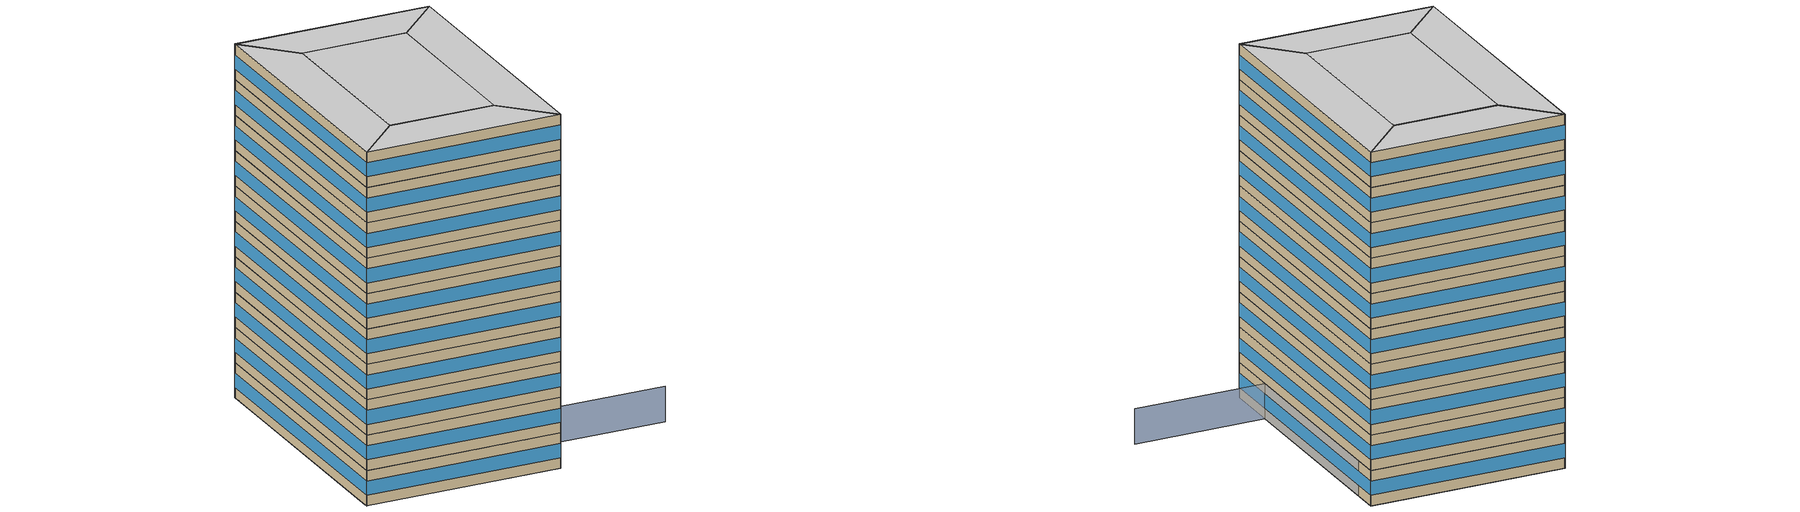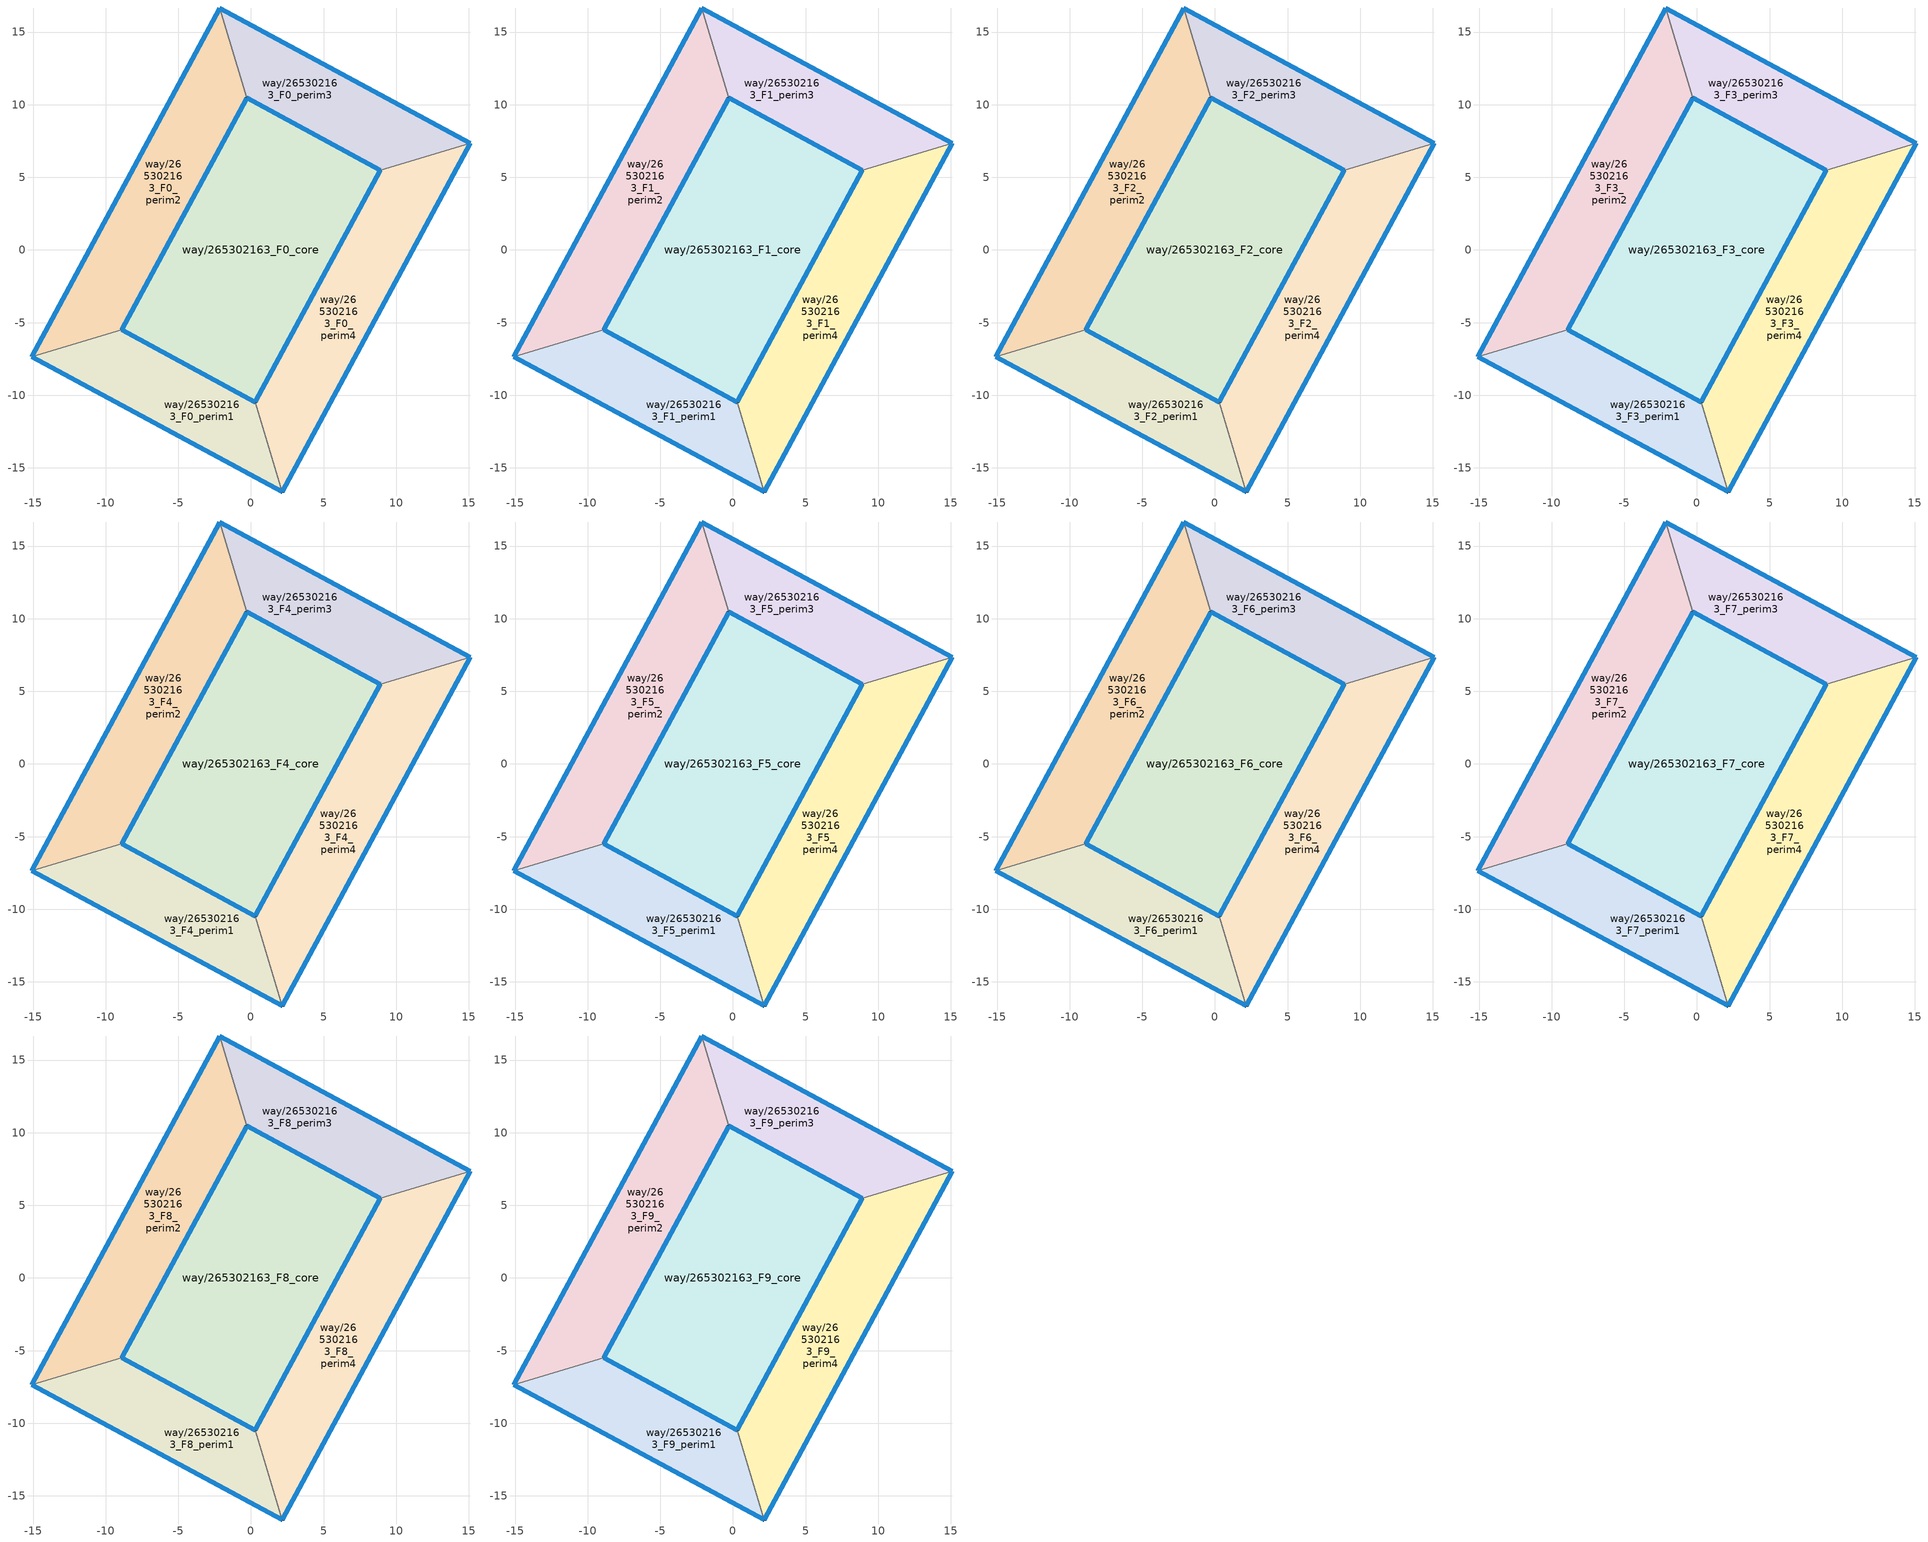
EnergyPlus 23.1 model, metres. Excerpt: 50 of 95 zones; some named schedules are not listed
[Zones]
way/265302163_F0_perim1
 floor ground (Floor_Construction): 2.15,-16.66 0.3,-10.47 -8.91,-5.5 -15.1,-7.35 z0
 wall outside (Wall_Construction): 2.15,-16.66 -15.1,-7.35 / -8.91,-5.5 0.3,-10.47 z0:3.5
 wall to way/265302163_F0_perim4 (Wall_Construction): 0.3,-10.47 2.15,-16.66 z0:3.5
 wall to way/265302163_F0_perim2 (Wall_Construction): -15.1,-7.35 -8.91,-5.5 z0:3.5
 window (Window_Construction): 2.14,-16.65 -15.09,-7.36 / -8.9,-5.5 0.29,-10.46 z1.05:2.45
way/265302163_F0_perim2
 floor ground (Floor_Construction): -8.91,-5.5 -0.3,10.46 -2.15,16.66 -15.1,-7.35 z0
 wall outside (Wall_Construction): -15.1,-7.35 -2.15,16.66 / -0.3,10.46 -8.91,-5.5 z0:3.5
 wall to way/265302163_F0_perim3 (Wall_Construction): -2.15,16.66 -0.3,10.46 z0:3.5
 window (Window_Construction): -15.09,-7.34 -2.16,16.64 / -0.3,10.46 -8.9,-5.49 z1.05:2.45
way/265302163_F0_perim3
 floor ground (Floor_Construction): 15.1,7.35 -2.15,16.66 -0.3,10.46 8.91,5.5 z0
 wall outside (Wall_Construction): -2.15,16.66 15.1,7.35 / 8.91,5.5 -0.3,10.46 z0:3.5
 wall to way/265302163_F0_perim4 (Wall_Construction): 15.1,7.35 8.91,5.5 z0:3.5
 window (Window_Construction): -2.15,16.65 15.09,7.36 / 8.9,5.5 -0.3,10.46 z1.05:2.45
way/265302163_F0_perim4
 floor ground (Floor_Construction): 2.15,-16.66 15.1,7.35 8.91,5.5 0.3,-10.47 z0
 wall outside (Wall_Construction): 15.1,7.35 2.15,-16.66 / 0.3,-10.47 8.91,5.5 z0:3.5
 window (Window_Construction): 15.09,7.34 2.16,-16.64 / 0.3,-10.46 8.9,5.49 z1.05:2.45
way/265302163_F0_core
 floor ground (Floor_Construction): 8.91,5.5 0.3,-10.47 -8.91,-5.5 -0.3,10.46 z0
 wall outside (Wall_Construction): -8.91,-5.5 0.3,-10.47 8.91,5.5 -0.3,10.46 -8.91,-5.5 z0:3.5
 window (Window_Construction): -8.9,-5.5 0.29,-10.46 / 8.9,5.5 -0.3,10.46 / -0.3,10.46 -8.9,-5.49 / 0.3,-10.46 8.9,5.49 z1.05:2.45
way/265302163_F1_perim1
 floor to way/265302163_F0_perim1 (Floor_Construction): 2.15,-16.66 0.3,-10.47 -8.91,-5.5 -15.1,-7.35 z3.5
 wall outside (Wall_Construction): 2.15,-16.66 -15.1,-7.35 / -8.91,-5.5 0.3,-10.47 z3.5:7
 wall to way/265302163_F1_perim4 (Wall_Construction): 0.3,-10.47 2.15,-16.66 z3.5:7
 wall to way/265302163_F1_perim2 (Wall_Construction): -15.1,-7.35 -8.91,-5.5 z3.5:7
 window (Window_Construction): 2.14,-16.65 -15.09,-7.36 / -8.9,-5.5 0.29,-10.46 z4.55:5.95
way/265302163_F1_perim2
 floor to way/265302163_F0_perim2 (Floor_Construction): -8.91,-5.5 -0.3,10.46 -2.15,16.66 -15.1,-7.35 z3.5
 wall outside (Wall_Construction): -15.1,-7.35 -2.15,16.66 / -0.3,10.46 -8.91,-5.5 z3.5:7
 wall to way/265302163_F1_perim3 (Wall_Construction): -2.15,16.66 -0.3,10.46 z3.5:7
 window (Window_Construction): -15.09,-7.34 -2.16,16.64 / -0.3,10.46 -8.9,-5.49 z4.55:5.95
way/265302163_F1_perim3
 floor to way/265302163_F0_perim3 (Floor_Construction): 15.1,7.35 -2.15,16.66 -0.3,10.46 8.91,5.5 z3.5
 wall outside (Wall_Construction): -2.15,16.66 15.1,7.35 / 8.91,5.5 -0.3,10.46 z3.5:7
 wall to way/265302163_F1_perim4 (Wall_Construction): 15.1,7.35 8.91,5.5 z3.5:7
 window (Window_Construction): -2.15,16.65 15.09,7.36 / 8.9,5.5 -0.3,10.46 z4.55:5.95
way/265302163_F1_perim4
 floor to way/265302163_F0_perim4 (Floor_Construction): 2.15,-16.66 15.1,7.35 8.91,5.5 0.3,-10.47 z3.5
 wall outside (Wall_Construction): 15.1,7.35 2.15,-16.66 / 0.3,-10.47 8.91,5.5 z3.5:7
 window (Window_Construction): 15.09,7.34 2.16,-16.64 / 0.3,-10.46 8.9,5.49 z4.55:5.95
way/265302163_F1_core
 floor to way/265302163_F0_core (Floor_Construction): 8.91,5.5 0.3,-10.47 -8.91,-5.5 -0.3,10.46 z3.5
 wall outside (Wall_Construction): -8.91,-5.5 0.3,-10.47 8.91,5.5 -0.3,10.46 -8.91,-5.5 z3.5:7
 window (Window_Construction): -8.9,-5.5 0.29,-10.46 / 8.9,5.5 -0.3,10.46 / -0.3,10.46 -8.9,-5.49 / 0.3,-10.46 8.9,5.49 z4.55:5.95
way/265302163_F2_perim1
 floor to way/265302163_F1_perim1 (Floor_Construction): 2.15,-16.66 0.3,-10.47 -8.91,-5.5 -15.1,-7.35 z7
 wall outside (Wall_Construction): 2.15,-16.66 -15.1,-7.35 / -8.91,-5.5 0.3,-10.47 z7:10.5
 wall to way/265302163_F2_perim4 (Wall_Construction): 0.3,-10.47 2.15,-16.66 z7:10.5
 wall to way/265302163_F2_perim2 (Wall_Construction): -15.1,-7.35 -8.91,-5.5 z7:10.5
 window (Window_Construction): 2.14,-16.65 -15.09,-7.36 / -8.9,-5.5 0.29,-10.46 z8.05:9.45
way/265302163_F2_perim2
 floor to way/265302163_F1_perim2 (Floor_Construction): -8.91,-5.5 -0.3,10.46 -2.15,16.66 -15.1,-7.35 z7
 wall outside (Wall_Construction): -15.1,-7.35 -2.15,16.66 / -0.3,10.46 -8.91,-5.5 z7:10.5
 wall to way/265302163_F2_perim3 (Wall_Construction): -2.15,16.66 -0.3,10.46 z7:10.5
 window (Window_Construction): -15.09,-7.34 -2.16,16.64 / -0.3,10.46 -8.9,-5.49 z8.05:9.45
way/265302163_F2_perim3
 floor to way/265302163_F1_perim3 (Floor_Construction): 15.1,7.35 -2.15,16.66 -0.3,10.46 8.91,5.5 z7
 wall outside (Wall_Construction): -2.15,16.66 15.1,7.35 / 8.91,5.5 -0.3,10.46 z7:10.5
 wall to way/265302163_F2_perim4 (Wall_Construction): 15.1,7.35 8.91,5.5 z7:10.5
 window (Window_Construction): -2.15,16.65 15.09,7.36 / 8.9,5.5 -0.3,10.46 z8.05:9.45
way/265302163_F2_perim4
 floor to way/265302163_F1_perim4 (Floor_Construction): 2.15,-16.66 15.1,7.35 8.91,5.5 0.3,-10.47 z7
 wall outside (Wall_Construction): 15.1,7.35 2.15,-16.66 / 0.3,-10.47 8.91,5.5 z7:10.5
 window (Window_Construction): 15.09,7.34 2.16,-16.64 / 0.3,-10.46 8.9,5.49 z8.05:9.45
way/265302163_F2_core
 floor to way/265302163_F1_core (Floor_Construction): 8.91,5.5 0.3,-10.47 -8.91,-5.5 -0.3,10.46 z7
 wall outside (Wall_Construction): -8.91,-5.5 0.3,-10.47 8.91,5.5 -0.3,10.46 -8.91,-5.5 z7:10.5
 window (Window_Construction): -8.9,-5.5 0.29,-10.46 / 8.9,5.5 -0.3,10.46 / -0.3,10.46 -8.9,-5.49 / 0.3,-10.46 8.9,5.49 z8.05:9.45
way/265302163_F3_perim1
 floor to way/265302163_F2_perim1 (Floor_Construction): 2.15,-16.66 0.3,-10.47 -8.91,-5.5 -15.1,-7.35 z10.5
 wall outside (Wall_Construction): 2.15,-16.66 -15.1,-7.35 / -8.91,-5.5 0.3,-10.47 z10.5:14
 wall to way/265302163_F3_perim4 (Wall_Construction): 0.3,-10.47 2.15,-16.66 z10.5:14
 wall to way/265302163_F3_perim2 (Wall_Construction): -15.1,-7.35 -8.91,-5.5 z10.5:14
 window (Window_Construction): 2.14,-16.65 -15.09,-7.36 / -8.9,-5.5 0.29,-10.46 z11.55:12.95
way/265302163_F3_perim2
 floor to way/265302163_F2_perim2 (Floor_Construction): -8.91,-5.5 -0.3,10.46 -2.15,16.66 -15.1,-7.35 z10.5
 wall outside (Wall_Construction): -15.1,-7.35 -2.15,16.66 / -0.3,10.46 -8.91,-5.5 z10.5:14
 wall to way/265302163_F3_perim3 (Wall_Construction): -2.15,16.66 -0.3,10.46 z10.5:14
 window (Window_Construction): -15.09,-7.34 -2.16,16.64 / -0.3,10.46 -8.9,-5.49 z11.55:12.95
way/265302163_F3_perim3
 floor to way/265302163_F2_perim3 (Floor_Construction): 15.1,7.35 -2.15,16.66 -0.3,10.46 8.91,5.5 z10.5
 wall outside (Wall_Construction): -2.15,16.66 15.1,7.35 / 8.91,5.5 -0.3,10.46 z10.5:14
 wall to way/265302163_F3_perim4 (Wall_Construction): 15.1,7.35 8.91,5.5 z10.5:14
 window (Window_Construction): -2.15,16.65 15.09,7.36 / 8.9,5.5 -0.3,10.46 z11.55:12.95
way/265302163_F3_perim4
 floor to way/265302163_F2_perim4 (Floor_Construction): 2.15,-16.66 15.1,7.35 8.91,5.5 0.3,-10.47 z10.5
 wall outside (Wall_Construction): 15.1,7.35 2.15,-16.66 / 0.3,-10.47 8.91,5.5 z10.5:14
 window (Window_Construction): 15.09,7.34 2.16,-16.64 / 0.3,-10.46 8.9,5.49 z11.55:12.95
way/265302163_F3_core
 floor to way/265302163_F2_core (Floor_Construction): 8.91,5.5 0.3,-10.47 -8.91,-5.5 -0.3,10.46 z10.5
 wall outside (Wall_Construction): -8.91,-5.5 0.3,-10.47 8.91,5.5 -0.3,10.46 -8.91,-5.5 z10.5:14
 window (Window_Construction): -8.9,-5.5 0.29,-10.46 / 8.9,5.5 -0.3,10.46 / -0.3,10.46 -8.9,-5.49 / 0.3,-10.46 8.9,5.49 z11.55:12.95
way/265302163_F4_perim1
 floor to way/265302163_F3_perim1 (Floor_Construction): 2.15,-16.66 0.3,-10.47 -8.91,-5.5 -15.1,-7.35 z14
 wall outside (Wall_Construction): 2.15,-16.66 -15.1,-7.35 / -8.91,-5.5 0.3,-10.47 z14:17.5
 wall to way/265302163_F4_perim4 (Wall_Construction): 0.3,-10.47 2.15,-16.66 z14:17.5
 wall to way/265302163_F4_perim2 (Wall_Construction): -15.1,-7.35 -8.91,-5.5 z14:17.5
 window (Window_Construction): 2.14,-16.65 -15.09,-7.36 / -8.9,-5.5 0.29,-10.46 z15.05:16.45
way/265302163_F4_perim2
 floor to way/265302163_F3_perim2 (Floor_Construction): -8.91,-5.5 -0.3,10.46 -2.15,16.66 -15.1,-7.35 z14
 wall outside (Wall_Construction): -15.1,-7.35 -2.15,16.66 / -0.3,10.46 -8.91,-5.5 z14:17.5
 wall to way/265302163_F4_perim3 (Wall_Construction): -2.15,16.66 -0.3,10.46 z14:17.5
 window (Window_Construction): -15.09,-7.34 -2.16,16.64 / -0.3,10.46 -8.9,-5.49 z15.05:16.45
way/265302163_F4_perim3
 floor to way/265302163_F3_perim3 (Floor_Construction): 15.1,7.35 -2.15,16.66 -0.3,10.46 8.91,5.5 z14
 wall outside (Wall_Construction): -2.15,16.66 15.1,7.35 / 8.91,5.5 -0.3,10.46 z14:17.5
 wall to way/265302163_F4_perim4 (Wall_Construction): 15.1,7.35 8.91,5.5 z14:17.5
 window (Window_Construction): -2.15,16.65 15.09,7.36 / 8.9,5.5 -0.3,10.46 z15.05:16.45
way/265302163_F4_perim4
 floor to way/265302163_F3_perim4 (Floor_Construction): 2.15,-16.66 15.1,7.35 8.91,5.5 0.3,-10.47 z14
 wall outside (Wall_Construction): 15.1,7.35 2.15,-16.66 / 0.3,-10.47 8.91,5.5 z14:17.5
 window (Window_Construction): 15.09,7.34 2.16,-16.64 / 0.3,-10.46 8.9,5.49 z15.05:16.45
way/265302163_F4_core
 floor to way/265302163_F3_core (Floor_Construction): 8.91,5.5 0.3,-10.47 -8.91,-5.5 -0.3,10.46 z14
 wall outside (Wall_Construction): -8.91,-5.5 0.3,-10.47 8.91,5.5 -0.3,10.46 -8.91,-5.5 z14:17.5
 window (Window_Construction): -8.9,-5.5 0.29,-10.46 / 8.9,5.5 -0.3,10.46 / -0.3,10.46 -8.9,-5.49 / 0.3,-10.46 8.9,5.49 z15.05:16.45
way/265302163_F5_perim1
 floor to way/265302163_F4_perim1 (Floor_Construction): 2.15,-16.66 0.3,-10.47 -8.91,-5.5 -15.1,-7.35 z17.5
 wall outside (Wall_Construction): 2.15,-16.66 -15.1,-7.35 / -8.91,-5.5 0.3,-10.47 z17.5:21
 wall to way/265302163_F5_perim4 (Wall_Construction): 0.3,-10.47 2.15,-16.66 z17.5:21
 wall to way/265302163_F5_perim2 (Wall_Construction): -15.1,-7.35 -8.91,-5.5 z17.5:21
 window (Window_Construction): 2.14,-16.65 -15.09,-7.36 / -8.9,-5.5 0.29,-10.46 z18.55:19.95
way/265302163_F5_perim2
 floor to way/265302163_F4_perim2 (Floor_Construction): -8.91,-5.5 -0.3,10.46 -2.15,16.66 -15.1,-7.35 z17.5
 wall outside (Wall_Construction): -15.1,-7.35 -2.15,16.66 / -0.3,10.46 -8.91,-5.5 z17.5:21
 wall to way/265302163_F5_perim3 (Wall_Construction): -2.15,16.66 -0.3,10.46 z17.5:21
 window (Window_Construction): -15.09,-7.34 -2.16,16.64 / -0.3,10.46 -8.9,-5.49 z18.55:19.95
way/265302163_F5_perim3
 floor to way/265302163_F4_perim3 (Floor_Construction): 15.1,7.35 -2.15,16.66 -0.3,10.46 8.91,5.5 z17.5
 wall outside (Wall_Construction): -2.15,16.66 15.1,7.35 / 8.91,5.5 -0.3,10.46 z17.5:21
 wall to way/265302163_F5_perim4 (Wall_Construction): 15.1,7.35 8.91,5.5 z17.5:21
 window (Window_Construction): -2.15,16.65 15.09,7.36 / 8.9,5.5 -0.3,10.46 z18.55:19.95
way/265302163_F5_perim4
 floor to way/265302163_F4_perim4 (Floor_Construction): 2.15,-16.66 15.1,7.35 8.91,5.5 0.3,-10.47 z17.5
 wall outside (Wall_Construction): 15.1,7.35 2.15,-16.66 / 0.3,-10.47 8.91,5.5 z17.5:21
 window (Window_Construction): 15.09,7.34 2.16,-16.64 / 0.3,-10.46 8.9,5.49 z18.55:19.95
way/265302163_F5_core
 floor to way/265302163_F4_core (Floor_Construction): 8.91,5.5 0.3,-10.47 -8.91,-5.5 -0.3,10.46 z17.5
 wall outside (Wall_Construction): -8.91,-5.5 0.3,-10.47 8.91,5.5 -0.3,10.46 -8.91,-5.5 z17.5:21
 window (Window_Construction): -8.9,-5.5 0.29,-10.46 / 8.9,5.5 -0.3,10.46 / -0.3,10.46 -8.9,-5.49 / 0.3,-10.46 8.9,5.49 z18.55:19.95
way/265302163_F6_perim1
 floor to way/265302163_F5_perim1 (Floor_Construction): 2.15,-16.66 0.3,-10.47 -8.91,-5.5 -15.1,-7.35 z21
 wall outside (Wall_Construction): 2.15,-16.66 -15.1,-7.35 / -8.91,-5.5 0.3,-10.47 z21:24.5
 wall to way/265302163_F6_perim4 (Wall_Construction): 0.3,-10.47 2.15,-16.66 z21:24.5
 wall to way/265302163_F6_perim2 (Wall_Construction): -15.1,-7.35 -8.91,-5.5 z21:24.5
 window (Window_Construction): 2.14,-16.65 -15.09,-7.36 / -8.9,-5.5 0.29,-10.46 z22.05:23.45
way/265302163_F6_perim2
 floor to way/265302163_F5_perim2 (Floor_Construction): -8.91,-5.5 -0.3,10.46 -2.15,16.66 -15.1,-7.35 z21
 wall outside (Wall_Construction): -15.1,-7.35 -2.15,16.66 / -0.3,10.46 -8.91,-5.5 z21:24.5
 wall to way/265302163_F6_perim3 (Wall_Construction): -2.15,16.66 -0.3,10.46 z21:24.5
 window (Window_Construction): -15.09,-7.34 -2.16,16.64 / -0.3,10.46 -8.9,-5.49 z22.05:23.45
way/265302163_F6_perim3
 floor to way/265302163_F5_perim3 (Floor_Construction): 15.1,7.35 -2.15,16.66 -0.3,10.46 8.91,5.5 z21
 wall outside (Wall_Construction): -2.15,16.66 15.1,7.35 / 8.91,5.5 -0.3,10.46 z21:24.5
 wall to way/265302163_F6_perim4 (Wall_Construction): 15.1,7.35 8.91,5.5 z21:24.5
 window (Window_Construction): -2.15,16.65 15.09,7.36 / 8.9,5.5 -0.3,10.46 z22.05:23.45
way/265302163_F6_perim4
 floor to way/265302163_F5_perim4 (Floor_Construction): 2.15,-16.66 15.1,7.35 8.91,5.5 0.3,-10.47 z21
 wall outside (Wall_Construction): 15.1,7.35 2.15,-16.66 / 0.3,-10.47 8.91,5.5 z21:24.5
 window (Window_Construction): 15.09,7.34 2.16,-16.64 / 0.3,-10.46 8.9,5.49 z22.05:23.45
way/265302163_F6_core
 floor to way/265302163_F5_core (Floor_Construction): 8.91,5.5 0.3,-10.47 -8.91,-5.5 -0.3,10.46 z21
 wall outside (Wall_Construction): -8.91,-5.5 0.3,-10.47 8.91,5.5 -0.3,10.46 -8.91,-5.5 z21:24.5
 window (Window_Construction): -8.9,-5.5 0.29,-10.46 / 8.9,5.5 -0.3,10.46 / -0.3,10.46 -8.9,-5.49 / 0.3,-10.46 8.9,5.49 z22.05:23.45
way/265302163_F7_perim1
 floor to way/265302163_F6_perim1 (Floor_Construction): 2.15,-16.66 0.3,-10.47 -8.91,-5.5 -15.1,-7.35 z24.5
 wall outside (Wall_Construction): 2.15,-16.66 -15.1,-7.35 / -8.91,-5.5 0.3,-10.47 z24.5:28
 wall to way/265302163_F7_perim4 (Wall_Construction): 0.3,-10.47 2.15,-16.66 z24.5:28
 wall to way/265302163_F7_perim2 (Wall_Construction): -15.1,-7.35 -8.91,-5.5 z24.5:28
 window (Window_Construction): 2.14,-16.65 -15.09,-7.36 / -8.9,-5.5 0.29,-10.46 z25.55:26.95
way/265302163_F7_perim2
 floor to way/265302163_F6_perim2 (Floor_Construction): -8.91,-5.5 -0.3,10.46 -2.15,16.66 -15.1,-7.35 z24.5
 wall outside (Wall_Construction): -15.1,-7.35 -2.15,16.66 / -0.3,10.46 -8.91,-5.5 z24.5:28
 wall to way/265302163_F7_perim3 (Wall_Construction): -2.15,16.66 -0.3,10.46 z24.5:28
 window (Window_Construction): -15.09,-7.34 -2.16,16.64 / -0.3,10.46 -8.9,-5.49 z25.55:26.95
way/265302163_F7_perim3
 floor to way/265302163_F6_perim3 (Floor_Construction): 15.1,7.35 -2.15,16.66 -0.3,10.46 8.91,5.5 z24.5
 wall outside (Wall_Construction): -2.15,16.66 15.1,7.35 / 8.91,5.5 -0.3,10.46 z24.5:28
 wall to way/265302163_F7_perim4 (Wall_Construction): 15.1,7.35 8.91,5.5 z24.5:28
 window (Window_Construction): -2.15,16.65 15.09,7.36 / 8.9,5.5 -0.3,10.46 z25.55:26.95
way/265302163_F7_perim4
 floor to way/265302163_F6_perim4 (Floor_Construction): 2.15,-16.66 15.1,7.35 8.91,5.5 0.3,-10.47 z24.5
 wall outside (Wall_Construction): 15.1,7.35 2.15,-16.66 / 0.3,-10.47 8.91,5.5 z24.5:28
 window (Window_Construction): 15.09,7.34 2.16,-16.64 / 0.3,-10.46 8.9,5.49 z25.55:26.95
way/265302163_F7_core
 floor to way/265302163_F6_core (Floor_Construction): 8.91,5.5 0.3,-10.47 -8.91,-5.5 -0.3,10.46 z24.5
 wall outside (Wall_Construction): -8.91,-5.5 0.3,-10.47 8.91,5.5 -0.3,10.46 -8.91,-5.5 z24.5:28
 window (Window_Construction): -8.9,-5.5 0.29,-10.46 / 8.9,5.5 -0.3,10.46 / -0.3,10.46 -8.9,-5.49 / 0.3,-10.46 8.9,5.49 z25.55:26.95
way/265302163_F8_perim1
 floor to way/265302163_F7_perim1 (Floor_Construction): 2.15,-16.66 0.3,-10.47 -8.91,-5.5 -15.1,-7.35 z28
 wall outside (Wall_Construction): 2.15,-16.66 -15.1,-7.35 / -8.91,-5.5 0.3,-10.47 z28:31.5
 wall to way/265302163_F8_perim4 (Wall_Construction): 0.3,-10.47 2.15,-16.66 z28:31.5
 wall to way/265302163_F8_perim2 (Wall_Construction): -15.1,-7.35 -8.91,-5.5 z28:31.5
 window (Window_Construction): 2.14,-16.65 -15.09,-7.36 / -8.9,-5.5 0.29,-10.46 z29.05:30.45
way/265302163_F8_perim2
 floor to way/265302163_F7_perim2 (Floor_Construction): -8.91,-5.5 -0.3,10.46 -2.15,16.66 -15.1,-7.35 z28
 wall outside (Wall_Construction): -15.1,-7.35 -2.15,16.66 / -0.3,10.46 -8.91,-5.5 z28:31.5
 wall to way/265302163_F8_perim3 (Wall_Construction): -2.15,16.66 -0.3,10.46 z28:31.5
 window (Window_Construction): -15.09,-7.34 -2.16,16.64 / -0.3,10.46 -8.9,-5.49 z29.05:30.45
way/265302163_F8_perim3
 floor to way/265302163_F7_perim3 (Floor_Construction): 15.1,7.35 -2.15,16.66 -0.3,10.46 8.91,5.5 z28
 wall outside (Wall_Construction): -2.15,16.66 15.1,7.35 / 8.91,5.5 -0.3,10.46 z28:31.5
 wall to way/265302163_F8_perim4 (Wall_Construction): 15.1,7.35 8.91,5.5 z28:31.5
 window (Window_Construction): -2.15,16.65 15.09,7.36 / 8.9,5.5 -0.3,10.46 z29.05:30.45
way/265302163_F8_perim4
 floor to way/265302163_F7_perim4 (Floor_Construction): 2.15,-16.66 15.1,7.35 8.91,5.5 0.3,-10.47 z28
 wall outside (Wall_Construction): 15.1,7.35 2.15,-16.66 / 0.3,-10.47 8.91,5.5 z28:31.5
 window (Window_Construction): 15.09,7.34 2.16,-16.64 / 0.3,-10.46 8.9,5.49 z29.05:30.45
way/265302163_F8_core
 floor to way/265302163_F7_core (Floor_Construction): 8.91,5.5 0.3,-10.47 -8.91,-5.5 -0.3,10.46 z28
 wall outside (Wall_Construction): -8.91,-5.5 0.3,-10.47 8.91,5.5 -0.3,10.46 -8.91,-5.5 z28:31.5
 window (Window_Construction): -8.9,-5.5 0.29,-10.46 / 8.9,5.5 -0.3,10.46 / -0.3,10.46 -8.9,-5.49 / 0.3,-10.46 8.9,5.49 z29.05:30.45
way/265302163_F9_perim1
 floor to way/265302163_F8_perim1 (Floor_Construction): 2.15,-16.66 0.3,-10.47 -8.91,-5.5 -15.1,-7.35 z31.5
 wall outside (Wall_Construction): 2.15,-16.66 -15.1,-7.35 / -8.91,-5.5 0.3,-10.47 z31.5:35
 wall to way/265302163_F9_perim4 (Wall_Construction): 0.3,-10.47 2.15,-16.66 z31.5:35
 wall to way/265302163_F9_perim2 (Wall_Construction): -15.1,-7.35 -8.91,-5.5 z31.5:35
 window (Window_Construction): 2.14,-16.65 -15.09,-7.36 / -8.9,-5.5 0.29,-10.46 z32.55:33.95
 ceiling to way/265302163_F10_perim1 (Floor_Construction): 0.3,-10.47 2.15,-16.66 -15.1,-7.35 -8.91,-5.5 z35
way/265302163_F9_perim2
 floor to way/265302163_F8_perim2 (Floor_Construction): -8.91,-5.5 -0.3,10.46 -2.15,16.66 -15.1,-7.35 z31.5
 wall outside (Wall_Construction): -15.1,-7.35 -2.15,16.66 / -0.3,10.46 -8.91,-5.5 z31.5:35
 wall to way/265302163_F9_perim3 (Wall_Construction): -2.15,16.66 -0.3,10.46 z31.5:35
 window (Window_Construction): -15.09,-7.34 -2.16,16.64 / -0.3,10.46 -8.9,-5.49 z32.55:33.95
 ceiling to way/265302163_F10_perim2 (Floor_Construction): -2.15,16.66 -0.3,10.46 -8.91,-5.5 -15.1,-7.35 z35
way/265302163_F9_perim3
 floor to way/265302163_F8_perim3 (Floor_Construction): 15.1,7.35 -2.15,16.66 -0.3,10.46 8.91,5.5 z31.5
 wall outside (Wall_Construction): -2.15,16.66 15.1,7.35 / 8.91,5.5 -0.3,10.46 z31.5:35
 wall to way/265302163_F9_perim4 (Wall_Construction): 15.1,7.35 8.91,5.5 z31.5:35
 window (Window_Construction): -2.15,16.65 15.09,7.36 / 8.9,5.5 -0.3,10.46 z32.55:33.95
 ceiling to way/265302163_F10_perim3 (Floor_Construction): 15.1,7.35 8.91,5.5 -0.3,10.46 -2.15,16.66 z35
way/265302163_F9_perim4
 floor to way/265302163_F8_perim4 (Floor_Construction): 2.15,-16.66 15.1,7.35 8.91,5.5 0.3,-10.47 z31.5
 wall outside (Wall_Construction): 15.1,7.35 2.15,-16.66 / 0.3,-10.47 8.91,5.5 z31.5:35
 window (Window_Construction): 15.09,7.34 2.16,-16.64 / 0.3,-10.46 8.9,5.49 z32.55:33.95
 ceiling to way/265302163_F10_perim4 (Floor_Construction): 15.1,7.35 2.15,-16.66 0.3,-10.47 8.91,5.5 z35
way/265302163_F9_core
 floor to way/265302163_F8_core (Floor_Construction): 8.91,5.5 0.3,-10.47 -8.91,-5.5 -0.3,10.46 z31.5
 wall outside (Wall_Construction): -8.91,-5.5 0.3,-10.47 8.91,5.5 -0.3,10.46 -8.91,-5.5 z31.5:35
 window (Window_Construction): -8.9,-5.5 0.29,-10.46 / 8.9,5.5 -0.3,10.46 / -0.3,10.46 -8.9,-5.49 / 0.3,-10.46 8.9,5.49 z32.55:33.95
 ceiling to way/265302163_F10_core (Floor_Construction): 0.3,-10.47 8.91,5.5 -0.3,10.46 -8.91,-5.5 z35
shading: 16.22,-18.16 4.69,-11.94 / 4.69,-11.94 13.89,5.11 z0:3.5; -2.58,15.86 -14.98,-7.14 z0:18.5
[Building]
OpenUBEM_Building: North Axis=0; Terrain=City; Solar Distribution=FullExterior
[Site:Location]
New.York-Central.Park.Obs-Belvedere.Castle: Latitude=40.77889; Longitude=-73.9692; Time Zone=-5; Elevation=48
[SizingPeriod:WeatherFileDays]
AnnualSizingPeriod: Begin Month=1; Begin Day of Month=1; End Month=12; End Day of Month=31; Day of Week for Start Day=Monday; Use Weather File Daylight Saving Period=No; Use Weather File Rain and Snow Indicators=No
[SITE:WATERMAINSTEMPERATURE]
Calculation Method=CorrelationFromWeatherFile
[MATERIAL:NOMASS] Roughness=MediumRough; Thermal Absorptance=0.9; Solar Absorptance=0.7; Visible Absorptance=0.7
Name | Thermal Resistance
Wall_Assembly | 1.69205
Floor_Assembly | 3.08642
[WINDOWMATERIAL:SIMPLEGLAZINGSYSTEM]
Window_Material: UFactor=2.044; Solar Heat Gain Coefficient=0.36; Visible Transmittance=0.6
[CONSTRUCTION]
Wall_Construction: Wall_Assembly
Floor_Construction: Floor_Assembly
Window_Construction: Window_Material
[ZONE] Type=1; Multiplier=1; Ceiling Height=autocalculate; Volume=autocalculate; Floor Area=autocalculate; Part of Total Floor Area=Yes
way/265302163_F0_perim1; way/265302163_F1_perim1; way/265302163_F2_perim1; way/265302163_F3_perim1; way/265302163_F4_perim1; way/265302163_F5_perim1; way/265302163_F6_perim1; way/265302163_F7_perim1; way/265302163_F8_perim1; way/265302163_F9_perim1; way/265302163_F0_perim2; way/265302163_F1_perim2; way/265302163_F2_perim2; way/265302163_F3_perim2; way/265302163_F4_perim2; way/265302163_F5_perim2; way/265302163_F6_perim2; way/265302163_F7_perim2; way/265302163_F8_perim2; way/265302163_F9_perim2; way/265302163_F0_perim3; way/265302163_F1_perim3; way/265302163_F2_perim3; way/265302163_F3_perim3; way/265302163_F4_perim3; way/265302163_F5_perim3; way/265302163_F6_perim3; way/265302163_F7_perim3; way/265302163_F8_perim3; way/265302163_F9_perim3; way/265302163_F0_perim4; way/265302163_F1_perim4; way/265302163_F2_perim4; way/265302163_F3_perim4; way/265302163_F4_perim4; way/265302163_F5_perim4; way/265302163_F6_perim4; way/265302163_F7_perim4; way/265302163_F8_perim4; way/265302163_F9_perim4; way/265302163_F0_core; way/265302163_F1_core; way/265302163_F2_core; way/265302163_F3_core; way/265302163_F4_core; way/265302163_F5_core; way/265302163_F6_core; way/265302163_F7_core; way/265302163_F8_core; way/265302163_F9_core
[PEOPLE] Number of People Schedule=Occupancy_Schedule_LargeOffice; Number of People Calculation Method=People/Area; People per Floor Area=0.0538213; Fraction Radiant=0.3; Sensible Heat Fraction=autocalculate; Activity Level Schedule=Activity_Level; Carbon Dioxide Generation Rate=3.82e-08; Enable ASHRAE 55 Comfort Warnings=No; Mean Radiant Temperature Calculation Type=ZoneAveraged; Clothing Insulation Calculation Method=ClothingInsulationSchedule; Cold Stress Temperature Threshold=15.56; Heat Stress Temperature Threshold=30
Name | Zone or ZoneList or Space or SpaceList
People_way/265302163_F0_core | way/265302163_F0_core
People_way/265302163_F1_core | way/265302163_F1_core
People_way/265302163_F2_core | way/265302163_F2_core
People_way/265302163_F3_core | way/265302163_F3_core
People_way/265302163_F4_core | way/265302163_F4_core
People_way/265302163_F5_core | way/265302163_F5_core
People_way/265302163_F6_core | way/265302163_F6_core
People_way/265302163_F7_core | way/265302163_F7_core
People_way/265302163_F8_core | way/265302163_F8_core
People_way/265302163_F9_core | way/265302163_F9_core
People_way/265302163_F0_perim1 | way/265302163_F0_perim1
People_way/265302163_F1_perim1 | way/265302163_F1_perim1
People_way/265302163_F2_perim1 | way/265302163_F2_perim1
People_way/265302163_F3_perim1 | way/265302163_F3_perim1
People_way/265302163_F4_perim1 | way/265302163_F4_perim1
People_way/265302163_F5_perim1 | way/265302163_F5_perim1
People_way/265302163_F6_perim1 | way/265302163_F6_perim1
People_way/265302163_F7_perim1 | way/265302163_F7_perim1
People_way/265302163_F8_perim1 | way/265302163_F8_perim1
People_way/265302163_F9_perim1 | way/265302163_F9_perim1
People_way/265302163_F0_perim2 | way/265302163_F0_perim2
People_way/265302163_F1_perim2 | way/265302163_F1_perim2
People_way/265302163_F2_perim2 | way/265302163_F2_perim2
People_way/265302163_F3_perim2 | way/265302163_F3_perim2
People_way/265302163_F4_perim2 | way/265302163_F4_perim2
People_way/265302163_F5_perim2 | way/265302163_F5_perim2
People_way/265302163_F6_perim2 | way/265302163_F6_perim2
People_way/265302163_F7_perim2 | way/265302163_F7_perim2
People_way/265302163_F8_perim2 | way/265302163_F8_perim2
People_way/265302163_F9_perim2 | way/265302163_F9_perim2
People_way/265302163_F0_perim3 | way/265302163_F0_perim3
People_way/265302163_F1_perim3 | way/265302163_F1_perim3
People_way/265302163_F2_perim3 | way/265302163_F2_perim3
People_way/265302163_F3_perim3 | way/265302163_F3_perim3
People_way/265302163_F4_perim3 | way/265302163_F4_perim3
People_way/265302163_F5_perim3 | way/265302163_F5_perim3
People_way/265302163_F6_perim3 | way/265302163_F6_perim3
People_way/265302163_F7_perim3 | way/265302163_F7_perim3
People_way/265302163_F8_perim3 | way/265302163_F8_perim3
People_way/265302163_F9_perim3 | way/265302163_F9_perim3
People_way/265302163_F0_perim4 | way/265302163_F0_perim4
People_way/265302163_F1_perim4 | way/265302163_F1_perim4
People_way/265302163_F2_perim4 | way/265302163_F2_perim4
People_way/265302163_F3_perim4 | way/265302163_F3_perim4
People_way/265302163_F4_perim4 | way/265302163_F4_perim4
People_way/265302163_F5_perim4 | way/265302163_F5_perim4
People_way/265302163_F6_perim4 | way/265302163_F6_perim4
People_way/265302163_F7_perim4 | way/265302163_F7_perim4
People_way/265302163_F8_perim4 | way/265302163_F8_perim4
People_way/265302163_F9_perim4 | way/265302163_F9_perim4
[LIGHTS] Schedule=Lighting_Schedule_LargeOffice; Design Level Calculation Method=Watts/Area; Watts per Zone Floor Area=10.76; Return Air Fraction=0; Fraction Radiant=0.42; Fraction Visible=0; Fraction Replaceable=1; EndUse Subcategory=General; Return Air Fraction Calculated from Plenum Temperature=No; Return Air Fraction Function of Plenum Temperature Coefficient 1=0; Return Air Fraction Function of Plenum Temperature Coefficient 2=0
Name | Zone or ZoneList or Space or SpaceList
Lights_way/265302163_F0_core | way/265302163_F0_core
Lights_way/265302163_F1_core | way/265302163_F1_core
Lights_way/265302163_F2_core | way/265302163_F2_core
Lights_way/265302163_F3_core | way/265302163_F3_core
Lights_way/265302163_F4_core | way/265302163_F4_core
Lights_way/265302163_F5_core | way/265302163_F5_core
Lights_way/265302163_F6_core | way/265302163_F6_core
Lights_way/265302163_F7_core | way/265302163_F7_core
Lights_way/265302163_F8_core | way/265302163_F8_core
Lights_way/265302163_F9_core | way/265302163_F9_core
Lights_way/265302163_F0_perim1 | way/265302163_F0_perim1
Lights_way/265302163_F1_perim1 | way/265302163_F1_perim1
Lights_way/265302163_F2_perim1 | way/265302163_F2_perim1
Lights_way/265302163_F3_perim1 | way/265302163_F3_perim1
Lights_way/265302163_F4_perim1 | way/265302163_F4_perim1
Lights_way/265302163_F5_perim1 | way/265302163_F5_perim1
Lights_way/265302163_F6_perim1 | way/265302163_F6_perim1
Lights_way/265302163_F7_perim1 | way/265302163_F7_perim1
Lights_way/265302163_F8_perim1 | way/265302163_F8_perim1
Lights_way/265302163_F9_perim1 | way/265302163_F9_perim1
Lights_way/265302163_F0_perim2 | way/265302163_F0_perim2
Lights_way/265302163_F1_perim2 | way/265302163_F1_perim2
Lights_way/265302163_F2_perim2 | way/265302163_F2_perim2
Lights_way/265302163_F3_perim2 | way/265302163_F3_perim2
Lights_way/265302163_F4_perim2 | way/265302163_F4_perim2
Lights_way/265302163_F5_perim2 | way/265302163_F5_perim2
Lights_way/265302163_F6_perim2 | way/265302163_F6_perim2
Lights_way/265302163_F7_perim2 | way/265302163_F7_perim2
Lights_way/265302163_F8_perim2 | way/265302163_F8_perim2
Lights_way/265302163_F9_perim2 | way/265302163_F9_perim2
Lights_way/265302163_F0_perim3 | way/265302163_F0_perim3
Lights_way/265302163_F1_perim3 | way/265302163_F1_perim3
Lights_way/265302163_F2_perim3 | way/265302163_F2_perim3
Lights_way/265302163_F3_perim3 | way/265302163_F3_perim3
Lights_way/265302163_F4_perim3 | way/265302163_F4_perim3
Lights_way/265302163_F5_perim3 | way/265302163_F5_perim3
Lights_way/265302163_F6_perim3 | way/265302163_F6_perim3
Lights_way/265302163_F7_perim3 | way/265302163_F7_perim3
Lights_way/265302163_F8_perim3 | way/265302163_F8_perim3
Lights_way/265302163_F9_perim3 | way/265302163_F9_perim3
Lights_way/265302163_F0_perim4 | way/265302163_F0_perim4
Lights_way/265302163_F1_perim4 | way/265302163_F1_perim4
Lights_way/265302163_F2_perim4 | way/265302163_F2_perim4
Lights_way/265302163_F3_perim4 | way/265302163_F3_perim4
Lights_way/265302163_F4_perim4 | way/265302163_F4_perim4
Lights_way/265302163_F5_perim4 | way/265302163_F5_perim4
Lights_way/265302163_F6_perim4 | way/265302163_F6_perim4
Lights_way/265302163_F7_perim4 | way/265302163_F7_perim4
Lights_way/265302163_F8_perim4 | way/265302163_F8_perim4
Lights_way/265302163_F9_perim4 | way/265302163_F9_perim4
[ELECTRICEQUIPMENT] Schedule=Equipment_Schedule_LargeOffice; Design Level Calculation Method=Watts/Area; Watts per Zone Floor Area=10.76; Fraction Latent=0; Fraction Radiant=0.5; Fraction Lost=0; EndUse Subcategory=General
Name | Zone or ZoneList or Space or SpaceList
Equipment_way/265302163_F0_core | way/265302163_F0_core
Equipment_way/265302163_F1_core | way/265302163_F1_core
Equipment_way/265302163_F2_core | way/265302163_F2_core
Equipment_way/265302163_F3_core | way/265302163_F3_core
Equipment_way/265302163_F4_core | way/265302163_F4_core
Equipment_way/265302163_F5_core | way/265302163_F5_core
Equipment_way/265302163_F6_core | way/265302163_F6_core
Equipment_way/265302163_F7_core | way/265302163_F7_core
Equipment_way/265302163_F8_core | way/265302163_F8_core
Equipment_way/265302163_F9_core | way/265302163_F9_core
Equipment_way/265302163_F0_perim1 | way/265302163_F0_perim1
Equipment_way/265302163_F1_perim1 | way/265302163_F1_perim1
Equipment_way/265302163_F2_perim1 | way/265302163_F2_perim1
Equipment_way/265302163_F3_perim1 | way/265302163_F3_perim1
Equipment_way/265302163_F4_perim1 | way/265302163_F4_perim1
Equipment_way/265302163_F5_perim1 | way/265302163_F5_perim1
Equipment_way/265302163_F6_perim1 | way/265302163_F6_perim1
Equipment_way/265302163_F7_perim1 | way/265302163_F7_perim1
Equipment_way/265302163_F8_perim1 | way/265302163_F8_perim1
Equipment_way/265302163_F9_perim1 | way/265302163_F9_perim1
Equipment_way/265302163_F0_perim2 | way/265302163_F0_perim2
Equipment_way/265302163_F1_perim2 | way/265302163_F1_perim2
Equipment_way/265302163_F2_perim2 | way/265302163_F2_perim2
Equipment_way/265302163_F3_perim2 | way/265302163_F3_perim2
Equipment_way/265302163_F4_perim2 | way/265302163_F4_perim2
Equipment_way/265302163_F5_perim2 | way/265302163_F5_perim2
Equipment_way/265302163_F6_perim2 | way/265302163_F6_perim2
Equipment_way/265302163_F7_perim2 | way/265302163_F7_perim2
Equipment_way/265302163_F8_perim2 | way/265302163_F8_perim2
Equipment_way/265302163_F9_perim2 | way/265302163_F9_perim2
Equipment_way/265302163_F0_perim3 | way/265302163_F0_perim3
Equipment_way/265302163_F1_perim3 | way/265302163_F1_perim3
Equipment_way/265302163_F2_perim3 | way/265302163_F2_perim3
Equipment_way/265302163_F3_perim3 | way/265302163_F3_perim3
Equipment_way/265302163_F4_perim3 | way/265302163_F4_perim3
Equipment_way/265302163_F5_perim3 | way/265302163_F5_perim3
Equipment_way/265302163_F6_perim3 | way/265302163_F6_perim3
Equipment_way/265302163_F7_perim3 | way/265302163_F7_perim3
Equipment_way/265302163_F8_perim3 | way/265302163_F8_perim3
Equipment_way/265302163_F9_perim3 | way/265302163_F9_perim3
Equipment_way/265302163_F0_perim4 | way/265302163_F0_perim4
Equipment_way/265302163_F1_perim4 | way/265302163_F1_perim4
Equipment_way/265302163_F2_perim4 | way/265302163_F2_perim4
Equipment_way/265302163_F3_perim4 | way/265302163_F3_perim4
Equipment_way/265302163_F4_perim4 | way/265302163_F4_perim4
Equipment_way/265302163_F5_perim4 | way/265302163_F5_perim4
Equipment_way/265302163_F6_perim4 | way/265302163_F6_perim4
Equipment_way/265302163_F7_perim4 | way/265302163_F7_perim4
Equipment_way/265302163_F8_perim4 | way/265302163_F8_perim4
Equipment_way/265302163_F9_perim4 | way/265302163_F9_perim4
[ZONEINFILTRATION:DESIGNFLOWRATE] Schedule=Infiltration_Schedule_LargeOffice; Design Flow Rate Calculation Method=Flow/ExteriorWallArea; Flow Rate per Exterior Surface Area=0.000285; Constant Term Coefficient=1; Temperature Term Coefficient=0; Velocity Term Coefficient=0; Velocity Squared Term Coefficient=0
Name | Zone or ZoneList or Space or SpaceList
Infiltration_way/265302163_F0_core | way/265302163_F0_core
Infiltration_way/265302163_F1_core | way/265302163_F1_core
Infiltration_way/265302163_F2_core | way/265302163_F2_core
Infiltration_way/265302163_F3_core | way/265302163_F3_core
Infiltration_way/265302163_F4_core | way/265302163_F4_core
Infiltration_way/265302163_F5_core | way/265302163_F5_core
Infiltration_way/265302163_F6_core | way/265302163_F6_core
Infiltration_way/265302163_F7_core | way/265302163_F7_core
Infiltration_way/265302163_F8_core | way/265302163_F8_core
Infiltration_way/265302163_F9_core | way/265302163_F9_core
Infiltration_way/265302163_F0_perim1 | way/265302163_F0_perim1
Infiltration_way/265302163_F1_perim1 | way/265302163_F1_perim1
Infiltration_way/265302163_F2_perim1 | way/265302163_F2_perim1
Infiltration_way/265302163_F3_perim1 | way/265302163_F3_perim1
Infiltration_way/265302163_F4_perim1 | way/265302163_F4_perim1
Infiltration_way/265302163_F5_perim1 | way/265302163_F5_perim1
Infiltration_way/265302163_F6_perim1 | way/265302163_F6_perim1
Infiltration_way/265302163_F7_perim1 | way/265302163_F7_perim1
Infiltration_way/265302163_F8_perim1 | way/265302163_F8_perim1
Infiltration_way/265302163_F9_perim1 | way/265302163_F9_perim1
Infiltration_way/265302163_F0_perim2 | way/265302163_F0_perim2
Infiltration_way/265302163_F1_perim2 | way/265302163_F1_perim2
Infiltration_way/265302163_F2_perim2 | way/265302163_F2_perim2
Infiltration_way/265302163_F3_perim2 | way/265302163_F3_perim2
Infiltration_way/265302163_F4_perim2 | way/265302163_F4_perim2
Infiltration_way/265302163_F5_perim2 | way/265302163_F5_perim2
Infiltration_way/265302163_F6_perim2 | way/265302163_F6_perim2
Infiltration_way/265302163_F7_perim2 | way/265302163_F7_perim2
Infiltration_way/265302163_F8_perim2 | way/265302163_F8_perim2
Infiltration_way/265302163_F9_perim2 | way/265302163_F9_perim2
Infiltration_way/265302163_F0_perim3 | way/265302163_F0_perim3
Infiltration_way/265302163_F1_perim3 | way/265302163_F1_perim3
Infiltration_way/265302163_F2_perim3 | way/265302163_F2_perim3
Infiltration_way/265302163_F3_perim3 | way/265302163_F3_perim3
Infiltration_way/265302163_F4_perim3 | way/265302163_F4_perim3
Infiltration_way/265302163_F5_perim3 | way/265302163_F5_perim3
Infiltration_way/265302163_F6_perim3 | way/265302163_F6_perim3
Infiltration_way/265302163_F7_perim3 | way/265302163_F7_perim3
Infiltration_way/265302163_F8_perim3 | way/265302163_F8_perim3
Infiltration_way/265302163_F9_perim3 | way/265302163_F9_perim3
Infiltration_way/265302163_F0_perim4 | way/265302163_F0_perim4
Infiltration_way/265302163_F1_perim4 | way/265302163_F1_perim4
Infiltration_way/265302163_F2_perim4 | way/265302163_F2_perim4
Infiltration_way/265302163_F3_perim4 | way/265302163_F3_perim4
Infiltration_way/265302163_F4_perim4 | way/265302163_F4_perim4
Infiltration_way/265302163_F5_perim4 | way/265302163_F5_perim4
Infiltration_way/265302163_F6_perim4 | way/265302163_F6_perim4
Infiltration_way/265302163_F7_perim4 | way/265302163_F7_perim4
Infiltration_way/265302163_F8_perim4 | way/265302163_F8_perim4
Infiltration_way/265302163_F9_perim4 | way/265302163_F9_perim4
[HVACTEMPLATE:ZONE:VAV] Template VAV System=way/265302163_VAV_Sys; Supply Air Maximum Flow Rate=autosize; Zone Minimum Air Flow Input Method=Constant; Constant Minimum Air Flow Fraction=0.3; Outdoor Air Method=Flow/Person; Outdoor Air Flow Rate per Person=0.01; Outdoor Air Flow Rate per Zone Floor Area=0; Outdoor Air Flow Rate per Zone=0; Reheat Coil Type=HotWater; Damper Heating Action=Reverse; Baseboard Heating Type=None; Baseboard Heating Capacity=autosize; Zone Cooling Design Supply Air Temperature Input Method=SystemSupplyAirTemperature; Zone Cooling Design Supply Air Temperature=12.8; Zone Cooling Design Supply Air Temperature Difference=11.11; Zone Heating Design Supply Air Temperature Input Method=SupplyAirTemperature; Zone Heating Design Supply Air Temperature=50; Zone Heating Design Supply Air Temperature Difference=30
Name | Template Thermostat
way/265302163_F0_core | way/265302163_F0_core_Thermostat
way/265302163_F1_core | way/265302163_F1_core_Thermostat
way/265302163_F2_core | way/265302163_F2_core_Thermostat
way/265302163_F3_core | way/265302163_F3_core_Thermostat
way/265302163_F4_core | way/265302163_F4_core_Thermostat
way/265302163_F5_core | way/265302163_F5_core_Thermostat
way/265302163_F6_core | way/265302163_F6_core_Thermostat
way/265302163_F7_core | way/265302163_F7_core_Thermostat
way/265302163_F8_core | way/265302163_F8_core_Thermostat
way/265302163_F9_core | way/265302163_F9_core_Thermostat
way/265302163_F0_perim1 | way/265302163_F0_perim1_Thermostat
way/265302163_F1_perim1 | way/265302163_F1_perim1_Thermostat
way/265302163_F2_perim1 | way/265302163_F2_perim1_Thermostat
way/265302163_F3_perim1 | way/265302163_F3_perim1_Thermostat
way/265302163_F4_perim1 | way/265302163_F4_perim1_Thermostat
way/265302163_F5_perim1 | way/265302163_F5_perim1_Thermostat
way/265302163_F6_perim1 | way/265302163_F6_perim1_Thermostat
way/265302163_F7_perim1 | way/265302163_F7_perim1_Thermostat
way/265302163_F8_perim1 | way/265302163_F8_perim1_Thermostat
way/265302163_F9_perim1 | way/265302163_F9_perim1_Thermostat
way/265302163_F0_perim2 | way/265302163_F0_perim2_Thermostat
way/265302163_F1_perim2 | way/265302163_F1_perim2_Thermostat
way/265302163_F2_perim2 | way/265302163_F2_perim2_Thermostat
way/265302163_F3_perim2 | way/265302163_F3_perim2_Thermostat
way/265302163_F4_perim2 | way/265302163_F4_perim2_Thermostat
way/265302163_F5_perim2 | way/265302163_F5_perim2_Thermostat
way/265302163_F6_perim2 | way/265302163_F6_perim2_Thermostat
way/265302163_F7_perim2 | way/265302163_F7_perim2_Thermostat
way/265302163_F8_perim2 | way/265302163_F8_perim2_Thermostat
way/265302163_F9_perim2 | way/265302163_F9_perim2_Thermostat
way/265302163_F0_perim3 | way/265302163_F0_perim3_Thermostat
way/265302163_F1_perim3 | way/265302163_F1_perim3_Thermostat
way/265302163_F2_perim3 | way/265302163_F2_perim3_Thermostat
way/265302163_F3_perim3 | way/265302163_F3_perim3_Thermostat
way/265302163_F4_perim3 | way/265302163_F4_perim3_Thermostat
way/265302163_F5_perim3 | way/265302163_F5_perim3_Thermostat
way/265302163_F6_perim3 | way/265302163_F6_perim3_Thermostat
way/265302163_F7_perim3 | way/265302163_F7_perim3_Thermostat
way/265302163_F8_perim3 | way/265302163_F8_perim3_Thermostat
way/265302163_F9_perim3 | way/265302163_F9_perim3_Thermostat
way/265302163_F0_perim4 | way/265302163_F0_perim4_Thermostat
way/265302163_F1_perim4 | way/265302163_F1_perim4_Thermostat
way/265302163_F2_perim4 | way/265302163_F2_perim4_Thermostat
way/265302163_F3_perim4 | way/265302163_F3_perim4_Thermostat
way/265302163_F4_perim4 | way/265302163_F4_perim4_Thermostat
way/265302163_F5_perim4 | way/265302163_F5_perim4_Thermostat
way/265302163_F6_perim4 | way/265302163_F6_perim4_Thermostat
way/265302163_F7_perim4 | way/265302163_F7_perim4_Thermostat
way/265302163_F8_perim4 | way/265302163_F8_perim4_Thermostat
way/265302163_F9_perim4 | way/265302163_F9_perim4_Thermostat
[WATERHEATER:MIXED]
DHW_Heater_LargeOffice: Tank Volume=0.3785; Setpoint Temperature Schedule=OpenUBEM_DHW_Setpoint; Deadband Temperature Difference=0; Heater Control Type=Cycle; Heater Maximum Capacity=27074; Heater Ignition Minimum Flow Rate=0; Heater Ignition Delay=0; Heater Fuel Type=NaturalGas; Heater Thermal Efficiency=0.808; Off Cycle Parasitic Fuel Consumption Rate=0; Off Cycle Parasitic Fuel Type=NaturalGas; Off Cycle Parasitic Heat Fraction to Tank=0; On Cycle Parasitic Fuel Consumption Rate=0; On Cycle Parasitic Heat Fraction to Tank=0; Ambient Temperature Indicator=Zone; Ambient Temperature Zone=way/265302163_F0_core; Off Cycle Loss Coefficient to Ambient Temperature=7.56; Off Cycle Loss Fraction to Zone=1; On Cycle Loss Coefficient to Ambient Temperature=7.56; On Cycle Loss Fraction to Zone=1; Peak Use Flow Rate=7.83967e-05; Use Flow Rate Fraction Schedule=OpenUBEM_DHW_FlowFrac_LargeOffice; Use Side Effectiveness=1; Source Side Effectiveness=1; Use Side Design Flow Rate=autosize; Source Side Design Flow Rate=autosize; Indirect Water Heating Recovery Time=1.5; Source Side Flow Control Mode=IndirectHeatPrimarySetpoint; EndUse Subcategory=DHW
[WATERUSE:EQUIPMENT]
DHW_WaterUse_LargeOffice: EndUse Subcategory=DHW; Peak Flow Rate=7.83967e-05; Flow Rate Fraction Schedule=OpenUBEM_DHW_FlowFrac_LargeOffice; Target Temperature Schedule=OpenUBEM_DHW_Setpoint; Zone=way/265302163_F0_core; Sensible Fraction Schedule=OpenUBEM_DHW_SensibleFrac; Latent Fraction Schedule=OpenUBEM_DHW_LatentFrac
[SCHEDULE:COMPACT]
Occupancy_Schedule_LargeOffice: Through: 12/31, For: Weekdays, Until: 06:00, 0, Until: 07:00, 0.1, Until: 08:00, 0.2, Until: 12:00, 0.95, Until: 13:00, 0.5, Until: 17:00, 0.95, Until: 18:00, 0.3, Until: 22:00, 0.1, Until: 24:00, 0.05, For: Saturday, Until: 06:00, 0, Until: 08:00, 0.1, Until: 12:00, 0.3, Until: 17:00, 0.1, Until: 19:00, 0.05, Until: 24:00, 0, For: AllOtherDays, Until: 06:00, 0, Until: 18:00, 0.05, Until: 24:00, 0
Lighting_Schedule_LargeOffice: Through: 12/31, For: Weekdays, Until: 05:00, 0.04184, Until: 07:00, 0.08368, Until: 08:00, 0.25105, Until: 17:00, 0.75314, Until: 18:00, 0.41841, Until: 20:00, 0.25105, Until: 22:00, 0.16736, Until: 23:00, 0.08368, Until: 24:00, 0.04184, For: Saturday, Until: 06:00, 0.04184, Until: 08:00, 0.08368, Until: 12:00, 0.25105, Until: 17:00, 0.12552, Until: 24:00, 0.04184, For: AllOtherDays, Until: 24:00, 0.04184
[Schedule:Constant]
Activity_Level: Hourly Value=120
